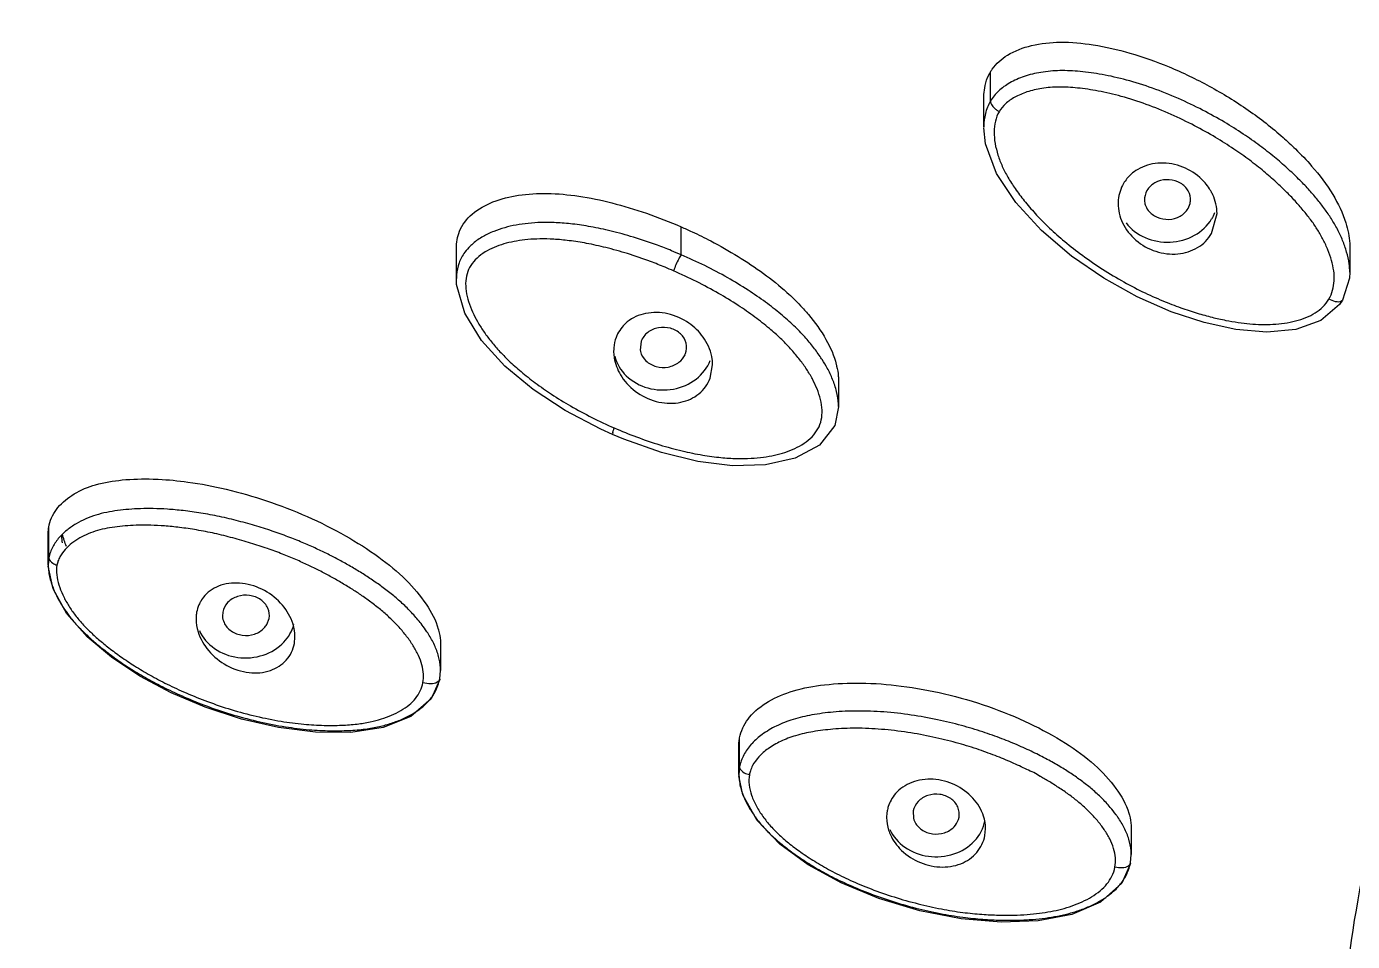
# Model space of a CAD drawing. Extents: x -1802 to -1505, y -7177 to -6757.
# Drawn here: x -1771.89 to -1751.79, y -6922.4 to -6908.52 of the extents above; entities that cross this region are included whole.
import ezdxf

# ---------------------------------------------------------------- set-up
doc = ezdxf.new("R2010")
doc.units = 0
doc.header["$LTSCALE"] = 5
doc.header["$MEASUREMENT"] = 0
doc.layers.add('DWG', color=7, linetype='CONTINUOUS')

msp = doc.modelspace()

# ---------------------------------------------------------------- linework, layer by layer
at = {"layer": 'DWG'}
for p, q in [((-1757.277, -6909.656), (-1757.277, -6909.212)), ((-1757.376, -6910.047), (-1757.376, -6909.607)), ((-1757.348, -6910.302), (-1757.376, -6910.056)), ((-1754.28, -6911.282), (-1754.249, -6911.206)), ((-1753.922, -6911.661), (-1753.84, -6911.358)), ((-1761.966, -6911.982), (-1761.966, -6911.559)), ((-1765.372, -6912.347), (-1765.372, -6911.889)), ((-1751.828, -6911.86), (-1751.828, -6912.255)), ((-1751.937, -6912.673), (-1751.981, -6912.738)), ((-1762.571, -6913.293), (-1762.585, -6913.428)), ((-1761.907, -6913.499), (-1761.899, -6913.481)), ((-1761.525, -6913.855), (-1761.488, -6913.65)), ((-1759.58, -6913.889), (-1759.58, -6914.286)), ((-1763.184, -6914.627), (-1763.722, -6914.344)), ((-1763.004, -6914.709), (-1763.184, -6914.627)), ((-1771.56, -6916.69), (-1771.56, -6916.21)), ((-1771.55, -6916.58), (-1771.55, -6916.099)), ((-1771.55, -6916.58), (-1771.56, -6916.69)), ((-1771.56, -6916.69), (-1771.56, -6916.702)), ((-1771.484, -6917.05), (-1771.56, -6916.703)), ((-1771.278, -6917.427), (-1771.484, -6917.05)), ((-1768.915, -6917.402), (-1768.918, -6917.462)), ((-1768.246, -6917.588), (-1768.211, -6917.498)), ((-1767.828, -6917.877), (-1767.819, -6917.775)), ((-1765.613, -6917.893), (-1765.613, -6918.286)), ((-1765.624, -6918.411), (-1765.613, -6918.286)), ((-1765.625, -6918.421), (-1765.753, -6918.716)), ((-1765.753, -6918.716), (-1766.065, -6918.986)), ((-1766.065, -6918.986), (-1766.483, -6919.151)), ((-1761.089, -6919.864), (-1761.089, -6919.421)), ((-1761.079, -6919.749), (-1761.079, -6919.306)), ((-1761.079, -6919.749), (-1761.089, -6919.864)), ((-1761.089, -6919.864), (-1761.089, -6919.883)), ((-1761.031, -6920.171), (-1761.089, -6919.884)), ((-1760.813, -6920.561), (-1761.031, -6920.171)), ((-1758.445, -6920.417), (-1758.441, -6920.53)), ((-1757.762, -6920.548), (-1757.752, -6920.512)), ((-1757.359, -6920.788), (-1757.35, -6920.686)), ((-1755.141, -6920.686), (-1755.141, -6921.078)), ((-1755.152, -6921.203), (-1755.141, -6921.078)), ((-1755.153, -6921.212), (-1755.283, -6921.514)), ((-1755.283, -6921.514), (-1755.606, -6921.8)), ((-1755.606, -6921.8), (-1756.044, -6921.986))]:
    msp.add_line(p, q, dxfattribs=at)
for points in [[(-1752.648, -6913.115), (-1753.086, -6913.157), (-1753.553, -6913.117), (-1754.037, -6913.011), (-1754.538, -6912.847), (-1755.049, -6912.623), (-1755.558, -6912.34), (-1756.049, -6912.002), (-1756.503, -6911.615), (-1756.89, -6911.19), (-1757.183, -6910.749), (-1757.348, -6910.302)], [(-1751.828, -6912.249), (-1751.832, -6912.34), (-1751.937, -6912.673)], [(-1763.722, -6914.344), (-1764.209, -6914.025), (-1764.637, -6913.671), (-1764.989, -6913.283), (-1765.244, -6912.866), (-1765.368, -6912.433), (-1765.372, -6912.343)], [(-1751.981, -6912.738), (-1752.264, -6912.981), (-1752.648, -6913.115)], [(-1759.58, -6914.287), (-1759.636, -6914.57), (-1759.869, -6914.87), (-1760.236, -6915.069), (-1760.688, -6915.17), (-1761.186, -6915.182), (-1761.713, -6915.116), (-1762.264, -6914.98)], [(-1762.264, -6914.98), (-1762.836, -6914.779), (-1763.004, -6914.709)], [(-1766.483, -6919.151), (-1766.974, -6919.225), (-1767.509, -6919.221), (-1768.07, -6919.153), (-1768.632, -6919.025), (-1769.18, -6918.845), (-1769.697, -6918.625), (-1770.173, -6918.371), (-1770.599, -6918.086), (-1770.971, -6917.775), (-1771.278, -6917.427)], [(-1756.044, -6921.986), (-1756.554, -6922.082), (-1757.115, -6922.102), (-1757.717, -6922.053), (-1758.347, -6921.932), (-1758.968, -6921.745), (-1759.538, -6921.509), (-1760.038, -6921.232), (-1760.467, -6920.92), (-1760.813, -6920.561)]]:
    msp.add_lwpolyline(points, dxfattribs=at)
for points, start_tangent, end_tangent in [([(-1784.746, -6916.717), (-1784.127, -6909.017), (-1781.977, -6900.568), (-1778.335, -6892.513), (-1773.29, -6885.057), (-1766.962, -6878.385), (-1759.495, -6872.662), (-1751.065, -6868.035), (-1741.876, -6864.631), (-1732.169, -6862.551), (-1722.198, -6861.855), (-1712.229, -6862.564), (-1702.525, -6864.658), (-1693.342, -6868.074), (-1684.921, -6872.712), (-1677.464, -6878.446), (-1671.148, -6885.126), (-1666.116, -6892.589), (-1662.488, -6900.648), (-1660.352, -6909.1), (-1659.747, -6916.717)], (0.000108, 1), (0.000114, -1)), ([(-1731.007, -6873.521), (-1739.861, -6875.378), (-1748.246, -6878.449), (-1755.943, -6882.652), (-1762.749, -6887.876), (-1768.486, -6893.987), (-1772.996, -6900.816), (-1776.163, -6908.185), (-1777.511, -6913.44)], (-0.990792, -0.135394), (-0.1864, -0.982474)), ([(-1757.017, -6908.957), (-1756.652, -6908.81)], (0.849018, 0.528364), (0.972192, 0.234186)), ([(-1756.652, -6908.81), (-1756.217, -6908.759), (-1755.716, -6908.8), (-1755.161, -6908.924), (-1754.567, -6909.134), (-1753.958, -6909.426), (-1753.367, -6909.79)], (0.972192, 0.234186), (0.821122, -0.570753)), ([(-1757.248, -6909.167), (-1757.017, -6908.957)], (0.581509, 0.81354), (0.849018, 0.528364)), ([(-1757.301, -6909.257), (-1757.277, -6909.212)], (0.434729, 0.900561), (0.508491, 0.861067)), ([(-1757.277, -6909.212), (-1757.248, -6909.167)], (0.508491, 0.861067), (0.581509, 0.81354)), ([(-1756.51, -6909.217), (-1756.766, -6909.28), (-1756.982, -6909.377), (-1757.151, -6909.5), (-1757.277, -6909.656)], (-0.986303, -0.164944), (-0.508937, -0.860804)), ([(-1755.214, -6909.333), (-1755.584, -6909.249), (-1755.916, -6909.203), (-1756.222, -6909.191), (-1756.51, -6909.217)], (-0.965472, 0.260508), (-0.986303, -0.164944)), ([(-1757.374, -6909.552), (-1757.356, -6909.418)], (0.060422, 0.998173), (0.211049, 0.977475)), ([(-1757.356, -6909.418), (-1757.301, -6909.257)], (0.211049, 0.977475), (0.434729, 0.900561)), ([(-1755.292, -6909.581), (-1755.643, -6909.5), (-1755.956, -6909.454), (-1756.239, -6909.44), (-1756.497, -6909.461)], (-0.964035, 0.265777), (-0.988015, -0.154361)), ([(-1753.191, -6910.329), (-1753.442, -6910.152), (-1753.728, -6909.972), (-1754.058, -6909.79), (-1754.426, -6909.614), (-1754.819, -6909.457), (-1755.214, -6909.333)], (-0.802362, 0.596838), (-0.965472, 0.260508)), ([(-1757.376, -6909.606), (-1757.374, -6909.552)], (0.005137, 0.999987), (0.060422, 0.998173)), ([(-1756.722, -6909.514), (-1756.908, -6909.595), (-1757.046, -6909.693), (-1757.143, -6909.813)], (-0.94963, -0.313375), (-0.508982, -0.860777)), ([(-1756.497, -6909.461), (-1756.722, -6909.514)], (-0.988015, -0.154361), (-0.94963, -0.313375)), ([(-1753.586, -6910.379), (-1753.862, -6910.204), (-1754.18, -6910.027), (-1754.535, -6909.855), (-1754.913, -6909.702), (-1755.292, -6909.581)], (-0.830183, 0.557492), (-0.964035, 0.265777)), ([(-1757.352, -6909.842), (-1757.376, -6910.037), (-1757.376, -6910.047)], (-0.237449, -0.9714), (0.000173, -1)), ([(-1757.277, -6909.656), (-1757.352, -6909.842)], (-0.508, -0.861357), (-0.237449, -0.9714)), ([(-1757.277, -6909.656), (-1757.26, -6909.706), (-1757.213, -6909.762)], (0.000069, -1), (0.742425, -0.669929)), ([(-1757.143, -6909.813), (-1757.201, -6909.957), (-1757.22, -6910.118), (-1757.205, -6910.294)], (-0.507969, -0.861375), (0.166993, -0.985958)), ([(-1757.213, -6909.762), (-1757.18, -6909.788)], (0.742425, -0.669929), (0.807052, -0.59048)), ([(-1757.18, -6909.788), (-1757.143, -6909.813)], (0.807052, -0.59048), (0.863409, -0.504504)), ([(-1753.367, -6909.79), (-1752.839, -6910.204)], (0.821122, -0.570753), (0.749347, -0.662178)), ([(-1752.839, -6910.204), (-1752.652, -6910.378)], (0.749347, -0.662178), (0.715919, -0.698184)), ([(-1757.205, -6910.294), (-1757.161, -6910.472), (-1757.096, -6910.642), (-1757.011, -6910.807)], (0.166993, -0.985958), (0.50089, -0.865511)), ([(-1752.639, -6911.186), (-1752.78, -6911.038), (-1752.943, -6910.882), (-1753.131, -6910.719), (-1753.344, -6910.55), (-1753.586, -6910.379)], (-0.672449, 0.740144), (-0.830183, 0.557492)), ([(-1752.326, -6911.137), (-1752.455, -6910.988), (-1752.603, -6910.834), (-1752.773, -6910.673), (-1752.968, -6910.503), (-1753.191, -6910.329)], (-0.635986, 0.771701), (-0.802362, 0.596838)), ([(-1752.652, -6910.378), (-1752.406, -6910.637), (-1752.085, -6911.071)], (0.715919, -0.698184), (0.514316, -0.857601)), ([(-1754.738, -6910.594), (-1755.043, -6910.689), (-1755.144, -6910.763)], (-0.996654, -0.081733), (-0.742971, -0.669323)), ([(-1754.401, -6910.637), (-1754.738, -6910.594)], (-0.946863, 0.321636), (-0.996654, -0.081733)), ([(-1754.103, -6910.81), (-1754.401, -6910.637)], (-0.74948, 0.662027), (-0.946863, 0.321636)), ([(-1757.011, -6910.807), (-1756.9, -6910.98), (-1756.763, -6911.163), (-1756.598, -6911.355), (-1756.406, -6911.553), (-1756.181, -6911.755), (-1755.918, -6911.963), (-1755.615, -6912.175), (-1755.291, -6912.372), (-1754.968, -6912.543), (-1754.663, -6912.681), (-1754.388, -6912.787), (-1754.14, -6912.868), (-1753.914, -6912.931), (-1753.708, -6912.977), (-1753.52, -6913.009), (-1753.342, -6913.03), (-1753.167, -6913.04), (-1752.992, -6913.037), (-1752.818, -6913.02), (-1752.65, -6912.986)], (0.50089, -0.865511), (0.968484, 0.249075)), ([(-1755.144, -6910.763), (-1755.258, -6910.902)], (-0.742971, -0.669323), (-0.508504, -0.861059)), ([(-1754.249, -6911.206), (-1754.242, -6911.129), (-1754.298, -6910.981), (-1754.432, -6910.877), (-1754.609, -6910.844), (-1754.781, -6910.892), (-1754.902, -6911.008)], (0.232614, 0.972569), (-0.508504, -0.861059)), ([(-1753.954, -6910.984), (-1754.103, -6910.81)], (-0.537717, 0.843126), (-0.74948, 0.662027)), ([(-1755.258, -6910.902), (-1755.337, -6911.15)], (-0.508504, -0.861059), (-0.093521, -0.995617)), ([(-1754.902, -6911.008), (-1754.939, -6911.161)], (-0.508504, -0.861059), (0.05891, -0.998263)), ([(-1753.931, -6911.021), (-1753.954, -6910.984)], (-0.489999, 0.871723), (-0.537717, 0.843126)), ([(-1753.905, -6911.073), (-1753.931, -6911.021)], (-0.420816, 0.907146), (-0.489999, 0.871723)), ([(-1765.324, -6911.627), (-1765.133, -6911.366), (-1764.818, -6911.182)], (0.375792, 0.926704), (0.930552, 0.366159)), ([(-1764.818, -6911.182), (-1764.431, -6911.081), (-1763.993, -6911.053), (-1763.518, -6911.094), (-1763.014, -6911.196), (-1762.49, -6911.354)], (0.930552, 0.366159), (0.944666, -0.328034)), ([(-1755.337, -6911.15), (-1755.34, -6911.188), (-1755.34, -6911.205)], (-0.093521, -0.995617), (-0.002017, -0.999998)), ([(-1755.34, -6911.205), (-1755.273, -6911.496)], (-0.002017, -0.999998), (0.427296, -0.904112)), ([(-1754.939, -6911.161), (-1754.928, -6911.224)], (0.05891, -0.998263), (0.301882, -0.953345)), ([(-1754.928, -6911.224), (-1754.884, -6911.309), (-1754.749, -6911.413), (-1754.572, -6911.446), (-1754.401, -6911.398), (-1754.28, -6911.282)], (0.301882, -0.953345), (0.508504, 0.861059)), ([(-1753.84, -6911.358), (-1753.905, -6911.073)], (0.001793, 0.999998), (-0.420816, 0.907146)), ([(-1752.518, -6911.327), (-1752.639, -6911.186)], (-0.633068, 0.774096), (-0.672449, 0.740144)), ([(-1752.156, -6911.363), (-1752.211, -6911.285), (-1752.326, -6911.137)], (-0.561837, 0.827248), (-0.635986, 0.771701)), ([(-1752.085, -6911.071), (-1751.889, -6911.497), (-1751.848, -6911.657)], (0.514316, -0.857601), (0.191522, -0.981488)), ([(-1762.49, -6911.354), (-1761.966, -6911.559)], (0.944666, -0.328034), (0.916388, -0.400291)), ([(-1754.551, -6911.791), (-1754.182, -6911.688), (-1753.922, -6911.439)], (0.999019, 0.044288), (0.508504, 0.861059)), ([(-1753.879, -6911.349), (-1753.922, -6911.439)], (-0.355361, -0.934729), (-0.508504, -0.861059)), ([(-1752.158, -6911.91), (-1752.23, -6911.756), (-1752.314, -6911.608), (-1752.41, -6911.466), (-1752.518, -6911.327)], (-0.37465, 0.927166), (-0.633068, 0.774096)), ([(-1752.015, -6911.597), (-1752.107, -6911.437), (-1752.156, -6911.363)], (-0.463344, 0.886178), (-0.561837, 0.827248)), ([(-1765.372, -6911.889), (-1765.324, -6911.627)], (0.002746, 0.999996), (0.375792, 0.926704)), ([(-1764.64, -6911.572), (-1764.806, -6911.628), (-1764.968, -6911.706), (-1765.119, -6911.811), (-1765.161, -6911.85)], (-0.962916, -0.269803), (-0.717923, -0.696123)), ([(-1764.468, -6911.533), (-1764.64, -6911.572)], (-0.983315, -0.181912), (-0.962916, -0.269803)), ([(-1763.612, -6911.517), (-1763.861, -6911.496), (-1764.085, -6911.494), (-1764.285, -6911.507), (-1764.468, -6911.533)], (-0.993442, 0.11434), (-0.983315, -0.181912)), ([(-1763.028, -6911.623), (-1763.335, -6911.558), (-1763.612, -6911.517)], (-0.971846, 0.235616), (-0.993442, 0.11434)), ([(-1762.688, -6911.716), (-1763.028, -6911.623)], (-0.956457, 0.291874), (-0.971846, 0.235616)), ([(-1761.966, -6911.559), (-1761.8, -6911.634)], (0.916388, -0.400291), (0.906335, -0.422561)), ([(-1761.8, -6911.634), (-1761.517, -6911.773)], (0.906335, -0.422561), (0.88715, -0.461482)), ([(-1755.273, -6911.496), (-1755.07, -6911.761), (-1754.768, -6911.93), (-1754.434, -6911.969)], (0.427296, -0.904112), (0.995721, 0.092407)), ([(-1755.219, -6911.498), (-1754.931, -6911.722), (-1754.551, -6911.791)], (0.599164, -0.800626), (0.999019, 0.044288)), ([(-1751.828, -6912.249), (-1751.837, -6912.121), (-1751.875, -6911.941), (-1751.936, -6911.766), (-1752.015, -6911.597)], (-0.006088, 0.999981), (-0.463344, 0.886178)), ([(-1765.161, -6911.85), (-1765.245, -6911.945), (-1765.332, -6912.107), (-1765.37, -6912.288)], (-0.717923, -0.696123), (-0.076321, -0.997083)), ([(-1764.615, -6911.808), (-1764.763, -6911.856), (-1764.904, -6911.921), (-1765.031, -6912.008), (-1765.133, -6912.114), (-1765.2, -6912.238)], (-0.966348, -0.257239), (-0.34233, -0.93958)), ([(-1764.459, -6911.774), (-1764.615, -6911.808)], (-0.985488, -0.169746), (-0.966348, -0.257239)), ([(-1762.779, -6911.966), (-1763.106, -6911.874), (-1763.399, -6911.81), (-1763.662, -6911.769), (-1763.897, -6911.747), (-1764.106, -6911.743), (-1764.291, -6911.752), (-1764.459, -6911.774)], (-0.954855, 0.297071), (-0.985488, -0.169746)), ([(-1762.325, -6911.838), (-1762.688, -6911.716)], (-0.938367, 0.34564), (-0.956457, 0.291874)), ([(-1762.111, -6911.921), (-1762.325, -6911.838)], (-0.926861, 0.375405), (-0.938367, 0.34564)), ([(-1761.517, -6911.773), (-1761.102, -6912.008), (-1760.717, -6912.266), (-1760.36, -6912.554)], (0.88715, -0.461482), (0.743683, -0.668532)), ([(-1754.434, -6911.969), (-1754.135, -6911.873), (-1753.922, -6911.661)], (0.995721, 0.092407), (0.508504, 0.861059)), ([(-1751.848, -6911.657), (-1751.829, -6911.81)], (0.191522, -0.981488), (0.050513, -0.998723)), ([(-1751.829, -6911.81), (-1751.828, -6911.86)], (0.050513, -0.998723), (-0.003715, -0.999993)), ([(-1762.428, -6912.086), (-1762.779, -6911.966)], (-0.936681, 0.350185), (-0.954855, 0.297071)), ([(-1761.966, -6911.982), (-1762.111, -6911.921)], (-0.918671, 0.395024), (-0.926861, 0.375405)), ([(-1761.966, -6911.982), (-1762.001, -6912.044), (-1762.043, -6912.134), (-1762.081, -6912.226)], (-0.54369, -0.839286), (-0.353508, -0.935432)), ([(-1761.259, -6912.332), (-1761.606, -6912.148), (-1761.966, -6911.982)], (-0.869369, 0.494164), (-0.918671, 0.395025)), ([(-1752.104, -6912.068), (-1752.158, -6911.91)], (-0.271158, 0.962535), (-0.37465, 0.927166)), ([(-1765.2, -6912.238), (-1765.23, -6912.379), (-1765.224, -6912.534)], (-0.34233, -0.93958), (0.141021, -0.990007)), ([(-1762.209, -6912.172), (-1762.428, -6912.086)], (-0.924465, 0.381267), (-0.936681, 0.350185)), ([(-1762.081, -6912.226), (-1762.209, -6912.172)], (-0.916897, 0.399124), (-0.924465, 0.381267)), ([(-1761.101, -6912.75), (-1761.397, -6912.569), (-1761.732, -6912.389), (-1762.081, -6912.226)], (-0.837072, 0.547093), (-0.916897, 0.399124)), ([(-1752.064, -6912.378), (-1752.071, -6912.225), (-1752.104, -6912.068)], (0.055166, 0.998477), (-0.271158, 0.962535)), ([(-1765.37, -6912.288), (-1765.372, -6912.344)], (-0.076321, -0.997083), (-0.004162, -0.999991)), ([(-1760.685, -6912.702), (-1760.951, -6912.519), (-1761.259, -6912.332)], (-0.80624, 0.591589), (-0.869369, 0.494164)), ([(-1752.088, -6912.52), (-1752.064, -6912.378)], (0.272503, 0.962155), (0.055166, 0.998477)), ([(-1765.224, -6912.534), (-1765.187, -6912.693), (-1765.127, -6912.849), (-1765.052, -6912.997)], (0.141021, -0.990007), (0.495534, -0.868589)), ([(-1760.36, -6912.554), (-1760.154, -6912.755)], (0.743683, -0.668532), (0.687956, -0.725752)), ([(-1752.65, -6912.986), (-1752.492, -6912.935), (-1752.352, -6912.863), (-1752.237, -6912.772), (-1752.145, -6912.655)], (0.968484, 0.249075), (0.508292, 0.861185)), ([(-1752.145, -6912.655), (-1752.088, -6912.52)], (0.508523, 0.861048), (0.272503, 0.962155)), ([(-1751.939, -6912.672), (-1751.961, -6912.692), (-1752.042, -6912.694), (-1752.145, -6912.655)], (-0.55479, -0.83199), (-0.874631, 0.484789)), ([(-1762.167, -6912.879), (-1762.503, -6912.873)], (-0.975624, 0.219451), (-0.98004, -0.1988)), ([(-1760.605, -6913.12), (-1760.626, -6913.102), (-1760.847, -6912.927), (-1761.101, -6912.75)], (-0.759659, 0.650322), (-0.837072, 0.547093)), ([(-1760.254, -6913.061), (-1760.453, -6912.884), (-1760.685, -6912.702)], (-0.722391, 0.691485), (-0.80624, 0.591589)), ([(-1760.154, -6912.755), (-1760.034, -6912.889), (-1759.769, -6913.266)], (0.687956, -0.725752), (0.489545, -0.871978)), ([(-1765.052, -6912.997), (-1764.962, -6913.14), (-1764.857, -6913.283), (-1764.73, -6913.432), (-1764.577, -6913.589), (-1764.392, -6913.754), (-1764.176, -6913.925), (-1763.928, -6914.098), (-1763.642, -6914.275)], (0.495534, -0.868589), (0.865728, -0.500516)), ([(-1762.503, -6912.873), (-1762.781, -6913.001), (-1762.861, -6913.082)], (-0.98004, -0.1988), (-0.633481, -0.773758)), ([(-1761.846, -6913.02), (-1762.167, -6912.879)], (-0.821368, 0.570399), (-0.975624, 0.219451)), ([(-1761.631, -6913.231), (-1761.846, -6913.02)], (-0.584351, 0.811501), (-0.821368, 0.570399)), ([(-1762.952, -6913.237), (-1762.986, -6913.392)], (-0.35243, -0.935838), (-0.081969, -0.996635)), ([(-1762.927, -6913.182), (-1762.952, -6913.237)], (-0.455382, -0.890296), (-0.35243, -0.935838)), ([(-1762.861, -6913.082), (-1762.927, -6913.182)], (-0.633481, -0.773758), (-0.455382, -0.890296)), ([(-1761.899, -6913.481), (-1761.889, -6913.324), (-1761.973, -6913.184), (-1762.126, -6913.098), (-1762.309, -6913.09), (-1762.472, -6913.161), (-1762.571, -6913.293)], (0.35243, 0.935838), (-0.35243, -0.935838)), ([(-1761.609, -6913.264), (-1761.631, -6913.231)], (-0.54513, 0.838351), (-0.584351, 0.811501)), ([(-1760.439, -6913.27), (-1760.605, -6913.12)], (-0.718465, 0.695563), (-0.759659, 0.650322)), ([(-1760.091, -6913.228), (-1760.254, -6913.061)], (-0.671261, 0.741221), (-0.722391, 0.691485)), ([(-1759.825, -6913.573), (-1759.845, -6913.544), (-1759.957, -6913.388), (-1760.091, -6913.228)], (-0.538392, 0.842695), (-0.671261, 0.741221)), ([(-1762.986, -6913.392), (-1762.988, -6913.442)], (-0.081969, -0.996635), (-0.00295, -0.999996)), ([(-1762.988, -6913.442), (-1762.982, -6913.531)], (-0.00295, -0.999996), (0.135291, -0.990806)), ([(-1762.585, -6913.428), (-1762.581, -6913.45), (-1762.498, -6913.591), (-1762.344, -6913.677), (-1762.161, -6913.685), (-1761.998, -6913.613), (-1761.906, -6913.499)], (0.149333, -0.988787), (0.417809, 0.908535)), ([(-1761.489, -6913.65), (-1761.494, -6913.563), (-1761.609, -6913.264)], (0.002802, 0.999996), (-0.54513, 0.838351)), ([(-1760.287, -6913.428), (-1760.439, -6913.27)], (-0.667013, 0.745046), (-0.718465, 0.695563)), ([(-1760.164, -6913.576), (-1760.287, -6913.428)], (-0.610635, 0.791912), (-0.667013, 0.745046)), ([(-1759.769, -6913.266), (-1759.612, -6913.648), (-1759.607, -6913.67)], (0.489545, -0.871978), (0.227455, -0.973789)), ([(-1762.982, -6913.531), (-1762.974, -6913.576)], (0.135291, -0.990806), (0.204393, -0.978889)), ([(-1762.974, -6913.576), (-1762.866, -6913.833)], (0.204393, -0.978889), (0.548232, -0.836326)), ([(-1762.972, -6913.521), (-1762.796, -6913.819), (-1762.47, -6914.002)], (0.23561, -0.971848), (0.962884, -0.269914)), ([(-1762.082, -6914.019), (-1761.737, -6913.867), (-1761.525, -6913.586)], (0.983759, 0.179496), (0.35243, 0.935838)), ([(-1760.061, -6913.721), (-1760.164, -6913.576)], (-0.547334, 0.836915), (-0.610635, 0.791912)), ([(-1759.58, -6914.282), (-1759.581, -6914.246), (-1759.609, -6914.055), (-1759.669, -6913.872), (-1759.749, -6913.703), (-1759.825, -6913.573)], (-0.000242, 1), (-0.538392, 0.842695)), ([(-1762.866, -6913.833), (-1762.624, -6914.077), (-1762.301, -6914.216), (-1761.969, -6914.219)], (0.548232, -0.836326), (0.978114, 0.208067)), ([(-1761.969, -6914.219), (-1761.695, -6914.09), (-1761.525, -6913.855)], (0.978114, 0.208067), (0.35243, 0.935838)), ([(-1759.904, -6914.017), (-1759.975, -6913.866), (-1760.061, -6913.721)], (-0.37198, 0.928241), (-0.547334, 0.836915)), ([(-1759.607, -6913.67), (-1759.582, -6913.824)], (0.227455, -0.973789), (0.077548, -0.996989)), ([(-1759.582, -6913.824), (-1759.58, -6913.889)], (0.077548, -0.996989), (-0.000953, -1)), ([(-1762.47, -6914.002), (-1762.082, -6914.019)], (0.962884, -0.269914), (0.983759, 0.179496)), ([(-1760.242, -6914.92), (-1760.101, -6914.842), (-1759.98, -6914.742), (-1759.891, -6914.623), (-1759.84, -6914.488), (-1759.829, -6914.337), (-1759.852, -6914.177), (-1759.904, -6914.017)], (0.90696, 0.421216), (-0.37198, 0.928241)), ([(-1748.879, -6914.105), (-1749.118, -6914.524), (-1750.475, -6917.4), (-1751.42, -6920.396), (-1751.87, -6922.842)], (-0.502929, -0.864328), (-0.125894, -0.992044)), ([(-1763.642, -6914.275), (-1763.32, -6914.449), (-1762.978, -6914.609)], (0.865728, -0.500516), (0.916919, -0.399073)), ([(-1762.991, -6914.693), (-1762.978, -6914.609)], (-0.765919, 0.642937), (0.351355, 0.936242)), ([(-1762.978, -6914.609), (-1762.64, -6914.745), (-1762.287, -6914.865)], (0.916919, -0.399074), (0.95663, -0.291306)), ([(-1762.287, -6914.865), (-1761.948, -6914.957), (-1761.638, -6915.02), (-1761.361, -6915.057), (-1761.118, -6915.072), (-1760.905, -6915.069), (-1760.717, -6915.051), (-1760.548, -6915.021), (-1760.391, -6914.979), (-1760.242, -6914.92)], (0.95663, -0.291306), (0.90696, 0.421216)), ([(-1771.413, -6915.817), (-1771.167, -6915.61), (-1770.841, -6915.47)], (0.632767, 0.774342), (0.959919, 0.280278)), ([(-1770.841, -6915.47), (-1770.441, -6915.398), (-1769.97, -6915.384), (-1769.891, -6915.387)], (0.959919, 0.280278), (0.99891, -0.046686)), ([(-1769.891, -6915.387), (-1769.442, -6915.429), (-1768.863, -6915.539), (-1768.252, -6915.713), (-1767.635, -6915.952), (-1767.055, -6916.244), (-1766.55, -6916.567)], (0.99891, -0.046686), (0.808967, -0.587853)), ([(-1771.545, -6916.077), (-1771.413, -6915.817)], (0.223869, 0.974619), (0.632767, 0.774342)), ([(-1769.246, -6915.9), (-1769.513, -6915.863), (-1769.754, -6915.841), (-1769.968, -6915.832), (-1770.161, -6915.834), (-1770.339, -6915.843), (-1770.508, -6915.861), (-1770.674, -6915.889)], (-0.986814, 0.16186), (-0.978947, -0.204117)), ([(-1770.836, -6915.931), (-1770.992, -6915.989), (-1771.139, -6916.064), (-1771.274, -6916.157), (-1771.361, -6916.235)], (-0.955129, -0.29619), (-0.698331, -0.715775)), ([(-1770.674, -6915.889), (-1770.836, -6915.931)], (-0.978947, -0.204117), (-0.955129, -0.29619)), ([(-1767.316, -6916.525), (-1767.493, -6916.44), (-1767.684, -6916.356), (-1767.896, -6916.27), (-1768.134, -6916.183), (-1768.396, -6916.099), (-1768.675, -6916.021), (-1768.962, -6915.953), (-1769.246, -6915.9)], (-0.89455, 0.446967), (-0.986814, 0.16186)), ([(-1771.56, -6916.211), (-1771.557, -6916.151)], (-0.00161, 0.999999), (0.09085, 0.995865)), ([(-1771.557, -6916.151), (-1771.55, -6916.099)], (0.09085, 0.995865), (0.180546, 0.983567)), ([(-1771.55, -6916.099), (-1771.545, -6916.077)], (0.180546, 0.983567), (0.223869, 0.974619)), ([(-1771.361, -6916.235), (-1771.394, -6916.271), (-1771.491, -6916.411)], (-0.698331, -0.715775), (-0.464184, -0.885739)), ([(-1770.814, -6916.165), (-1770.953, -6916.213), (-1771.083, -6916.277), (-1771.201, -6916.356), (-1771.303, -6916.45), (-1771.382, -6916.562)], (-0.960517, -0.278222), (-0.469475, -0.882946)), ([(-1771.359, -6916.246), (-1771.349, -6916.353)], (0.000052, -1), (0.171646, -0.985159)), ([(-1771.284, -6916.405), (-1771.343, -6916.22)], (-0.383947, 0.923355), (-0.210292, 0.977639)), ([(-1770.667, -6916.13), (-1770.814, -6916.165)], (-0.982227, -0.187696), (-0.960517, -0.278222)), ([(-1769.311, -6916.156), (-1769.568, -6916.118), (-1769.799, -6916.095), (-1770.003, -6916.085), (-1770.186, -6916.084), (-1770.355, -6916.092), (-1770.514, -6916.107), (-1770.667, -6916.13)], (-0.985563, 0.169312), (-0.982227, -0.187696)), ([(-1767.621, -6916.689), (-1767.804, -6916.606), (-1768.008, -6916.522), (-1768.238, -6916.437), (-1768.491, -6916.354), (-1768.761, -6916.277), (-1769.038, -6916.209), (-1769.311, -6916.156)], (-0.905274, 0.424829), (-0.985563, 0.169312)), ([(-1771.491, -6916.411), (-1771.55, -6916.58)], (-0.464184, -0.885739), (-0.180992, -0.983485)), ([(-1771.55, -6916.58), (-1771.492, -6916.659)], (-0.000342, -1), (0.835896, -0.548888)), ([(-1771.492, -6916.659), (-1771.428, -6916.69)], (0.835896, -0.548888), (0.944243, -0.329251)), ([(-1771.412, -6916.629), (-1771.428, -6916.69)], (-0.326648, -0.945146), (-0.181155, -0.983455)), ([(-1771.382, -6916.562), (-1771.412, -6916.629)], (-0.469475, -0.882946), (-0.326648, -0.945146)), ([(-1767.144, -6916.614), (-1767.316, -6916.525)], (-0.880358, 0.474309), (-0.89455, 0.446967)), ([(-1766.642, -6916.918), (-1766.807, -6916.81), (-1766.975, -6916.709), (-1767.144, -6916.614)], (-0.82786, 0.560935), (-0.880358, 0.474309)), ([(-1766.55, -6916.567), (-1766.136, -6916.916), (-1765.83, -6917.282)], (0.808967, -0.587853), (0.557569, -0.83013)), ([(-1771.559, -6916.702), (-1771.555, -6916.769)], (0.01607, -0.999871), (0.105756, -0.994392)), ([(-1771.555, -6916.769), (-1771.515, -6916.954)], (0.105756, -0.994392), (0.300677, -0.953726)), ([(-1771.428, -6916.69), (-1771.432, -6916.835), (-1771.399, -6916.989)], (-0.180398, -0.983594), (0.296699, -0.954971)), ([(-1767.285, -6916.859), (-1767.45, -6916.772), (-1767.621, -6916.689)], (-0.877581, 0.479428), (-0.905274, 0.424829)), ([(-1767.123, -6916.951), (-1767.285, -6916.859)], (-0.862179, 0.506603), (-0.877581, 0.479428)), ([(-1771.515, -6916.954), (-1771.496, -6917.01)], (0.300677, -0.953726), (0.346137, -0.938184)), ([(-1771.496, -6917.01), (-1771.459, -6917.1)], (0.346137, -0.938184), (0.410553, -0.911837)), ([(-1771.399, -6916.989), (-1771.339, -6917.141), (-1771.259, -6917.29)], (0.296699, -0.954971), (0.5202, -0.854045)), ([(-1768.943, -6916.995), (-1769.187, -6917.152), (-1769.249, -6917.238)], (-0.948541, -0.316655), (-0.496552, -0.868007)), ([(-1768.617, -6916.966), (-1768.943, -6916.995)], (-0.992692, 0.120673), (-0.948541, -0.316655)), ([(-1768.281, -6917.076), (-1768.617, -6916.966)], (-0.876934, 0.48061), (-0.992692, 0.120673)), ([(-1768.01, -6917.296), (-1768.281, -6917.076)], (-0.648914, 0.760862), (-0.876934, 0.48061)), ([(-1766.942, -6917.061), (-1766.962, -6917.049), (-1767.123, -6916.951)], (-0.842725, 0.538344), (-0.862179, 0.506603)), ([(-1766.876, -6917.104), (-1766.942, -6917.061)], (-0.834337, 0.551254), (-0.842725, 0.538344)), ([(-1766.323, -6917.155), (-1766.48, -6917.032), (-1766.642, -6916.918)], (-0.769928, 0.638131), (-0.82786, 0.560935)), ([(-1771.459, -6917.1), (-1771.446, -6917.13), (-1771.354, -6917.297)], (0.410553, -0.911837), (0.526625, -0.850098)), ([(-1769.249, -6917.238), (-1769.275, -6917.289)], (-0.496552, -0.868007), (-0.399876, -0.916569)), ([(-1768.211, -6917.498), (-1768.23, -6917.342), (-1768.339, -6917.214), (-1768.508, -6917.149), (-1768.692, -6917.165), (-1768.84, -6917.258), (-1768.915, -6917.402)], (0.180556, 0.983565), (-0.180556, -0.983565)), ([(-1766.505, -6917.379), (-1766.652, -6917.263), (-1766.805, -6917.153), (-1766.876, -6917.104)], (-0.76507, 0.643947), (-0.834337, 0.551254)), ([(-1766.035, -6917.427), (-1766.174, -6917.286), (-1766.323, -6917.155)], (-0.677846, 0.735204), (-0.769928, 0.638131)), ([(-1771.354, -6917.297), (-1771.332, -6917.331)], (0.526625, -0.850098), (0.544748, -0.8386)), ([(-1771.332, -6917.331), (-1771.246, -6917.454)], (0.544748, -0.8386), (0.605964, -0.795492)), ([(-1771.259, -6917.29), (-1771.163, -6917.432)], (0.5202, -0.854045), (0.598571, -0.80107)), ([(-1771.246, -6917.454), (-1771.124, -6917.6), (-1770.99, -6917.736), (-1770.843, -6917.868), (-1770.677, -6918.002), (-1770.486, -6918.143), (-1770.267, -6918.287), (-1770.024, -6918.43), (-1769.755, -6918.569), (-1769.456, -6918.706), (-1769.12, -6918.839), (-1768.747, -6918.962), (-1768.354, -6919.065), (-1767.964, -6919.14), (-1767.603, -6919.184), (-1767.284, -6919.201), (-1767.003, -6919.196), (-1766.754, -6919.174), (-1766.539, -6919.136)], (0.605964, -0.795492), (0.975775, 0.218778)), ([(-1771.163, -6917.432), (-1771.054, -6917.565), (-1770.933, -6917.691), (-1770.796, -6917.815), (-1770.64, -6917.944), (-1770.458, -6918.079), (-1770.25, -6918.218), (-1770.017, -6918.357), (-1769.759, -6918.493), (-1769.471, -6918.627), (-1769.146, -6918.757), (-1768.786, -6918.879), (-1768.407, -6918.981), (-1768.031, -6919.056), (-1767.684, -6919.101), (-1767.379, -6919.119), (-1767.111, -6919.117), (-1766.878, -6919.099), (-1766.679, -6919.066), (-1766.509, -6919.022), (-1766.356, -6918.966)], (0.598571, -0.80107), (0.918853, 0.3946)), ([(-1769.317, -6917.454), (-1769.319, -6917.506)], (-0.086925, -0.996215), (0.001347, -0.999999)), ([(-1769.31, -6917.404), (-1769.317, -6917.454)], (-0.180556, -0.983565), (-0.086925, -0.996215)), ([(-1769.275, -6917.289), (-1769.31, -6917.404)], (-0.399876, -0.916569), (-0.180556, -0.983565)), ([(-1768.918, -6917.462), (-1768.895, -6917.559), (-1768.787, -6917.686), (-1768.618, -6917.751), (-1768.434, -6917.735), (-1768.286, -6917.642), (-1768.245, -6917.588)], (0.053524, -0.998567), (0.507912, 0.861409)), ([(-1767.819, -6917.775), (-1767.849, -6917.583), (-1768.01, -6917.296)], (-0.001639, 0.999999), (-0.648914, 0.760862)), ([(-1766.368, -6917.502), (-1766.505, -6917.379)], (-0.723846, 0.689962), (-0.76507, 0.643947)), ([(-1765.84, -6917.668), (-1765.908, -6917.576), (-1766.035, -6917.427)], (-0.569587, 0.821931), (-0.677846, 0.735204)), ([(-1765.83, -6917.282), (-1765.647, -6917.658), (-1765.642, -6917.677)], (0.557569, -0.83013), (0.253239, -0.967404)), ([(-1769.319, -6917.506), (-1769.289, -6917.698)], (0.001347, -0.999999), (0.290737, -0.956803)), ([(-1769.269, -6917.681), (-1769.041, -6917.952), (-1768.686, -6918.088)], (0.401976, -0.91565), (0.990802, -0.135322)), ([(-1768.3, -6918.053), (-1767.986, -6917.856), (-1767.837, -6917.591)], (0.949512, 0.313731), (0.25594, 0.966693)), ([(-1766.241, -6917.632), (-1766.368, -6917.502)], (-0.672117, 0.740445), (-0.723846, 0.689962)), ([(-1766.126, -6917.769), (-1766.241, -6917.632)], (-0.608481, 0.793568), (-0.672117, 0.740445)), ([(-1765.796, -6917.734), (-1765.84, -6917.668)], (-0.534212, 0.84535), (-0.569587, 0.821931)), ([(-1765.642, -6917.677), (-1765.615, -6917.833)], (0.253239, -0.967404), (0.07882, -0.996889)), ([(-1769.289, -6917.698), (-1769.127, -6917.988)], (0.290737, -0.956803), (0.648975, -0.76081)), ([(-1768.514, -6918.318), (-1768.192, -6918.286), (-1767.951, -6918.129), (-1767.828, -6917.877)], (0.993817, -0.111031), (0.180556, 0.983565)), ([(-1765.948, -6918.058), (-1766.027, -6917.912), (-1766.126, -6917.769)], (-0.415923, 0.9094), (-0.608481, 0.793568)), ([(-1765.614, -6918.244), (-1765.642, -6918.072), (-1765.705, -6917.901), (-1765.796, -6917.734)], (-0.054364, 0.998521), (-0.534212, 0.84535)), ([(-1765.615, -6917.833), (-1765.613, -6917.893)], (0.07882, -0.996889), (0.001812, -0.999998)), ([(-1769.127, -6917.988), (-1768.852, -6918.21), (-1768.514, -6918.318)], (0.648975, -0.76081), (0.993817, -0.111031)), ([(-1768.686, -6918.088), (-1768.3, -6918.053)], (0.990802, -0.135322), (0.949512, 0.313731)), ([(-1765.895, -6918.201), (-1765.948, -6918.058)], (-0.25589, 0.966706), (-0.415923, 0.9094)), ([(-1765.881, -6918.472), (-1765.873, -6918.341), (-1765.895, -6918.201)], (0.180575, 0.983561), (-0.25589, 0.966706)), ([(-1765.613, -6918.286), (-1765.614, -6918.244)], (0.000588, 1), (-0.054364, 0.998521)), ([(-1765.92, -6918.595), (-1765.881, -6918.472)], (0.417688, 0.908591), (0.180746, 0.98353)), ([(-1765.759, -6918.488), (-1765.881, -6918.472)], (-0.999975, -0.007076), (-0.958333, 0.285653)), ([(-1765.625, -6918.42), (-1765.661, -6918.465), (-1765.759, -6918.488)], (-0.229205, -0.973378), (-0.999975, -0.007076)), ([(-1765.662, -6918.541), (-1765.63, -6918.439)], (0.376689, 0.92634), (0.224695, 0.974429)), ([(-1765.63, -6918.439), (-1765.624, -6918.411)], (0.224695, 0.974429), (0.180582, 0.98356)), ([(-1760.262, -6918.596), (-1759.791, -6918.504), (-1759.241, -6918.477), (-1758.627, -6918.522), (-1757.971, -6918.641), (-1757.306, -6918.834), (-1756.682, -6919.09)], (0.958363, 0.285552), (0.90243, -0.430836)), ([(-1766.356, -6918.966), (-1766.214, -6918.895), (-1766.09, -6918.809), (-1765.99, -6918.709), (-1765.92, -6918.595)], (0.918853, 0.3946), (0.417688, 0.908591)), ([(-1765.828, -6918.787), (-1765.761, -6918.712), (-1765.721, -6918.655)], (0.709757, 0.704447), (0.538254, 0.842782)), ([(-1765.721, -6918.655), (-1765.673, -6918.567)], (0.538254, 0.842782), (0.41458, 0.910013)), ([(-1765.673, -6918.567), (-1765.662, -6918.541)], (0.41458, 0.910013), (0.376689, 0.92634)), ([(-1760.927, -6918.994), (-1760.642, -6918.758), (-1760.262, -6918.596)], (0.634817, 0.772663), (0.958363, 0.285552)), ([(-1766.184, -6919.02), (-1766.025, -6918.938), (-1765.936, -6918.879)], (0.913508, 0.40682), (0.806752, 0.59089)), ([(-1765.936, -6918.879), (-1765.882, -6918.836), (-1765.828, -6918.787)], (0.806752, 0.59089), (0.709757, 0.704447)), ([(-1766.539, -6919.136), (-1766.354, -6919.085), (-1766.184, -6919.02)], (0.975775, 0.218778), (0.913508, 0.40682)), ([(-1761.07, -6919.268), (-1760.927, -6918.994)], (0.24662, 0.969112), (0.634817, 0.772663)), ([(-1760.267, -6919.029), (-1760.522, -6919.129)], (-0.955461, -0.295117), (-0.898138, -0.439714)), ([(-1758.891, -6918.916), (-1759.295, -6918.901), (-1759.662, -6918.918), (-1759.982, -6918.961), (-1760.267, -6919.029)], (-0.997103, 0.076065), (-0.955461, -0.295117)), ([(-1756.838, -6919.429), (-1757.102, -6919.321), (-1757.392, -6919.218), (-1757.716, -6919.121), (-1758.08, -6919.034), (-1758.477, -6918.962), (-1758.891, -6918.916)], (-0.916171, 0.400787), (-0.997103, 0.076065)), ([(-1756.682, -6919.09), (-1756.138, -6919.389), (-1755.696, -6919.719), (-1755.372, -6920.074)], (0.90243, -0.430836), (0.587168, -0.809465)), ([(-1761.079, -6919.306), (-1761.07, -6919.268)], (0.180541, 0.983568), (0.24662, 0.969112)), ([(-1760.522, -6919.129), (-1760.735, -6919.257), (-1760.889, -6919.392)], (-0.898138, -0.439714), (-0.682254, -0.731116)), ([(-1760.229, -6919.275), (-1760.457, -6919.363)], (-0.95833, -0.285662), (-0.902662, -0.43035)), ([(-1758.928, -6919.179), (-1759.315, -6919.162), (-1759.664, -6919.177), (-1759.966, -6919.215), (-1760.229, -6919.275)], (-0.996715, 0.080994), (-0.95833, -0.285662)), ([(-1757.204, -6919.577), (-1757.483, -6919.477), (-1757.795, -6919.382), (-1758.147, -6919.296), (-1758.53, -6919.226), (-1758.928, -6919.179)], (-0.932722, 0.360597), (-0.996715, 0.080994)), ([(-1761.089, -6919.421), (-1761.084, -6919.341)], (-0.003301, 0.999995), (0.120988, 0.992654)), ([(-1761.084, -6919.341), (-1761.079, -6919.306)], (0.120988, 0.992654), (0.180541, 0.983568)), ([(-1760.889, -6919.392), (-1760.901, -6919.406), (-1761.015, -6919.568)], (-0.682254, -0.731116), (-0.463402, -0.886148)), ([(-1760.457, -6919.363), (-1760.646, -6919.473), (-1760.788, -6919.598), (-1760.881, -6919.728)], (-0.902662, -0.43035), (-0.466534, -0.884503)), ([(-1756.601, -6919.539), (-1756.838, -6919.429)], (-0.897094, 0.44184), (-0.916171, 0.400787)), ([(-1761.015, -6919.568), (-1761.079, -6919.749)], (-0.463402, -0.886148), (-0.181024, -0.983479)), ([(-1756.518, -6919.896), (-1756.521, -6919.894), (-1756.723, -6919.788), (-1756.951, -6919.682), (-1757.204, -6919.577)], (-0.875283, 0.483611), (-0.932722, 0.360597)), ([(-1756.39, -6919.648), (-1756.601, -6919.539)], (-0.877531, 0.47952), (-0.897094, 0.44184)), ([(-1755.876, -6919.975), (-1756.032, -6919.864), (-1756.202, -6919.756), (-1756.39, -6919.648)], (-0.799099, 0.601199), (-0.877531, 0.47952)), ([(-1761.088, -6919.883), (-1761.084, -6919.946)], (0.025845, -0.999666), (0.112345, -0.993669)), ([(-1761.079, -6919.749), (-1761.007, -6919.837)], (-0.000046, -1), (0.870666, -0.491875)), ([(-1761.007, -6919.837), (-1760.93, -6919.867)], (0.870666, -0.491875), (0.966113, -0.258119)), ([(-1760.93, -6919.867), (-1760.934, -6920.02), (-1760.897, -6920.179)], (-0.179934, -0.983679), (0.323867, -0.946103)), ([(-1760.914, -6919.807), (-1760.93, -6919.867)], (-0.311888, -0.950119), (-0.18111, -0.983463)), ([(-1760.881, -6919.728), (-1760.914, -6919.807)], (-0.466534, -0.884503), (-0.311888, -0.950119)), ([(-1761.084, -6919.946), (-1761.039, -6920.139), (-1761.036, -6920.147)], (0.112345, -0.993669), (0.334029, -0.942563)), ([(-1758.468, -6919.984), (-1758.715, -6920.154), (-1758.783, -6920.253)], (-0.933598, -0.358322), (-0.47489, -0.880045)), ([(-1758.144, -6919.937), (-1758.468, -6919.984)], (-0.998194, 0.060065), (-0.933598, -0.358322)), ([(-1757.813, -6920.023), (-1758.144, -6919.937)], (-0.902312, 0.431084), (-0.998194, 0.060065)), ([(-1757.542, -6920.222), (-1757.813, -6920.023)], (-0.67639, 0.736544), (-0.902312, 0.431084)), ([(-1756.485, -6919.914), (-1756.518, -6919.896)], (-0.87173, 0.489987), (-0.875283, 0.483611)), ([(-1756.036, -6920.206), (-1756.182, -6920.101), (-1756.342, -6919.998), (-1756.485, -6919.914)], (-0.795938, 0.605378), (-0.87173, 0.489987)), ([(-1755.589, -6920.221), (-1755.729, -6920.093), (-1755.876, -6919.975)], (-0.710004, 0.704198), (-0.799099, 0.601199)), ([(-1755.372, -6920.074), (-1755.178, -6920.448), (-1755.168, -6920.483)], (0.587168, -0.809465), (0.247147, -0.968978)), ([(-1761.036, -6920.147), (-1761.004, -6920.228)], (0.334029, -0.942563), (0.403181, -0.91512)), ([(-1761.004, -6920.228), (-1760.954, -6920.33), (-1760.86, -6920.481)], (0.403181, -0.91512), (0.573338, -0.819319)), ([(-1760.897, -6920.179), (-1760.824, -6920.343), (-1760.725, -6920.501)], (0.323867, -0.946103), (0.583699, -0.81197)), ([(-1758.783, -6920.253), (-1758.824, -6920.348)], (-0.47489, -0.880045), (-0.304945, -0.95237)), ([(-1757.752, -6920.512), (-1757.771, -6920.356), (-1757.878, -6920.229), (-1758.044, -6920.166), (-1758.224, -6920.182), (-1758.371, -6920.274), (-1758.445, -6920.417)], (0.180556, 0.983565), (-0.180556, -0.983565)), ([(-1757.35, -6920.686), (-1757.38, -6920.496), (-1757.542, -6920.222)], (-0.002226, 0.999998), (-0.67639, 0.736544)), ([(-1755.9, -6920.316), (-1756.036, -6920.206)], (-0.756564, 0.65392), (-0.795938, 0.605378)), ([(-1755.371, -6920.473), (-1755.459, -6920.362), (-1755.589, -6920.221)], (-0.588703, 0.80835), (-0.710004, 0.704198)), ([(-1760.86, -6920.481), (-1760.841, -6920.508)], (0.573338, -0.819319), (0.588408, -0.808564)), ([(-1758.848, -6920.47), (-1758.849, -6920.516)], (-0.077645, -0.996981), (0.00209, -0.999998)), ([(-1758.84, -6920.414), (-1758.848, -6920.47)], (-0.180556, -0.983565), (-0.077645, -0.996981)), ([(-1758.824, -6920.348), (-1758.84, -6920.414)], (-0.304945, -0.95237), (-0.180556, -0.983565)), ([(-1755.772, -6920.435), (-1755.9, -6920.316)], (-0.70612, 0.708092), (-0.756564, 0.65392)), ([(-1755.654, -6920.563), (-1755.772, -6920.435)], (-0.642465, 0.766315), (-0.70612, 0.708092)), ([(-1755.343, -6920.513), (-1755.371, -6920.473)], (-0.566333, 0.824176), (-0.588703, 0.80835)), ([(-1755.168, -6920.483), (-1755.143, -6920.635)], (0.247147, -0.968978), (0.068293, -0.997665)), ([(-1760.841, -6920.508), (-1760.709, -6920.669), (-1760.561, -6920.817), (-1760.389, -6920.962), (-1760.19, -6921.108), (-1759.963, -6921.255), (-1759.708, -6921.398), (-1759.423, -6921.536), (-1759.099, -6921.67), (-1758.737, -6921.795), (-1758.36, -6921.901), (-1757.993, -6921.98), (-1757.654, -6922.033), (-1757.354, -6922.062), (-1757.088, -6922.074), (-1756.849, -6922.072), (-1756.635, -6922.061), (-1756.441, -6922.04), (-1756.257, -6922.011), (-1756.08, -6921.97)], (0.588408, -0.808564), (0.96564, 0.259883)), ([(-1760.725, -6920.501), (-1760.608, -6920.646)], (0.583699, -0.81197), (0.667277, -0.74481)), ([(-1760.608, -6920.646), (-1760.474, -6920.782), (-1760.316, -6920.918), (-1760.128, -6921.057), (-1759.913, -6921.197), (-1759.67, -6921.335), (-1759.397, -6921.469), (-1759.086, -6921.599), (-1758.737, -6921.721), (-1758.373, -6921.824), (-1758.019, -6921.903), (-1757.693, -6921.955), (-1757.404, -6921.984), (-1757.15, -6921.996), (-1756.921, -6921.996), (-1756.717, -6921.986), (-1756.533, -6921.968), (-1756.362, -6921.941), (-1756.198, -6921.905), (-1756.038, -6921.856), (-1755.884, -6921.794)], (0.667277, -0.74481), (0.906954, 0.42123)), ([(-1758.849, -6920.516), (-1758.819, -6920.708)], (0.00209, -0.999998), (0.305793, -0.952098)), ([(-1758.8, -6920.696), (-1758.572, -6920.967), (-1758.217, -6921.104)], (0.401976, -0.91565), (0.990802, -0.135322)), ([(-1758.441, -6920.53), (-1758.426, -6920.573), (-1758.32, -6920.7), (-1758.154, -6920.764), (-1757.973, -6920.747), (-1757.826, -6920.655), (-1757.762, -6920.548)], (0.24572, -0.969341), (0.321399, 0.946944)), ([(-1757.831, -6921.069), (-1757.517, -6920.872), (-1757.359, -6920.566)], (0.949512, 0.313731), (0.180556, 0.983565)), ([(-1755.467, -6920.841), (-1755.551, -6920.699), (-1755.654, -6920.563)], (-0.450369, 0.892843), (-0.642465, 0.766315)), ([(-1755.144, -6921.02), (-1755.177, -6920.846), (-1755.247, -6920.674), (-1755.343, -6920.513)], (-0.077282, 0.997009), (-0.566333, 0.824176)), ([(-1755.143, -6920.635), (-1755.142, -6920.686)], (0.068293, -0.997665), (0.002068, -0.999998)), ([(-1758.819, -6920.708), (-1758.805, -6920.747)], (0.305793, -0.952098), (0.364287, -0.931287)), ([(-1758.805, -6920.747), (-1758.653, -6920.984), (-1758.377, -6921.183)], (0.364287, -0.931287), (0.906853, -0.421448)), ([(-1758.044, -6921.266), (-1757.725, -6921.216), (-1757.482, -6921.046), (-1757.359, -6920.788)], (0.998904, -0.046809), (0.180556, 0.983565)), ([(-1755.409, -6920.984), (-1755.467, -6920.841)], (-0.285734, 0.958309), (-0.450369, 0.892843)), ([(-1752.117, -6962.63), (-1759.841, -6957.684), (-1766.486, -6951.684), (-1771.866, -6944.804), (-1775.819, -6937.239), (-1778.241, -6929.207), (-1779.055, -6920.938)], (-0.882354, 0.470586), (0, 1)), ([(-1758.217, -6921.104), (-1757.831, -6921.069)], (0.990802, -0.135322), (0.949512, 0.313731)), ([(-1755.389, -6921.269), (-1755.382, -6921.126), (-1755.409, -6920.984)], (0.180578, 0.983561), (-0.285734, 0.958309)), ([(-1755.141, -6921.078), (-1755.144, -6921.02)], (-0.000104, 1), (-0.077282, 0.997009)), ([(-1770.541, -6945.904), (-1771.761, -6944.057), (-1775.496, -6936.71), (-1777.779, -6928.933), (-1778.545, -6921.268)], (-0.570427, 0.821349), (-0.007928, 0.999969)), ([(-1778.246, -6921.242), (-1778.171, -6923.758), (-1776.957, -6931.55), (-1774.296, -6939.067), (-1770.259, -6946.111), (-1764.95, -6952.498), (-1758.508, -6958.061), (-1751.109, -6962.647), (-1742.947, -6966.136), (-1734.238, -6968.437), (-1725.208, -6969.491)], (-0.000085, -1), (0.998958, -0.04564)), ([(-1758.377, -6921.183), (-1758.044, -6921.266)], (0.906853, -0.421448), (0.998904, -0.046809)), ([(-1755.884, -6921.794), (-1755.741, -6921.718), (-1755.613, -6921.627), (-1755.509, -6921.523), (-1755.434, -6921.406), (-1755.389, -6921.269)], (0.906954, 0.42123), (0.180307, 0.98361)), ([(-1755.275, -6921.279), (-1755.389, -6921.269)], (-0.998742, -0.050137), (-0.972368, 0.233455)), ([(-1755.153, -6921.212), (-1755.186, -6921.254), (-1755.275, -6921.279)], (-0.223915, -0.974609), (-0.998742, -0.050137)), ([(-1755.191, -6921.335), (-1755.159, -6921.235)], (0.37547, 0.926834), (0.230081, 0.973172)), ([(-1755.159, -6921.235), (-1755.152, -6921.203)], (0.230081, 0.973172), (0.180103, 0.983648)), ([(-1755.354, -6921.583), (-1755.302, -6921.523), (-1755.251, -6921.451)], (0.694015, 0.71996), (0.532153, 0.846648)), ([(-1755.251, -6921.451), (-1755.21, -6921.376)], (0.532153, 0.846648), (0.433043, 0.901373)), ([(-1755.21, -6921.376), (-1755.191, -6921.335)], (0.433043, 0.901373), (0.37547, 0.926834)), ([(-1755.735, -6921.844), (-1755.575, -6921.757), (-1755.483, -6921.695)], (0.903522, 0.428541), (0.802623, 0.596487)), ([(-1755.483, -6921.695), (-1755.428, -6921.651), (-1755.354, -6921.583)], (0.802623, 0.596487), (0.694015, 0.71996)), ([(-1756.08, -6921.97), (-1755.905, -6921.915), (-1755.735, -6921.844)], (0.96564, 0.259883), (0.903522, 0.428541))]:
    msp.add_spline(points, degree=3, dxfattribs=dict(at, start_tangent=start_tangent, end_tangent=end_tangent))

doc.saveas('drawing.dxf')
